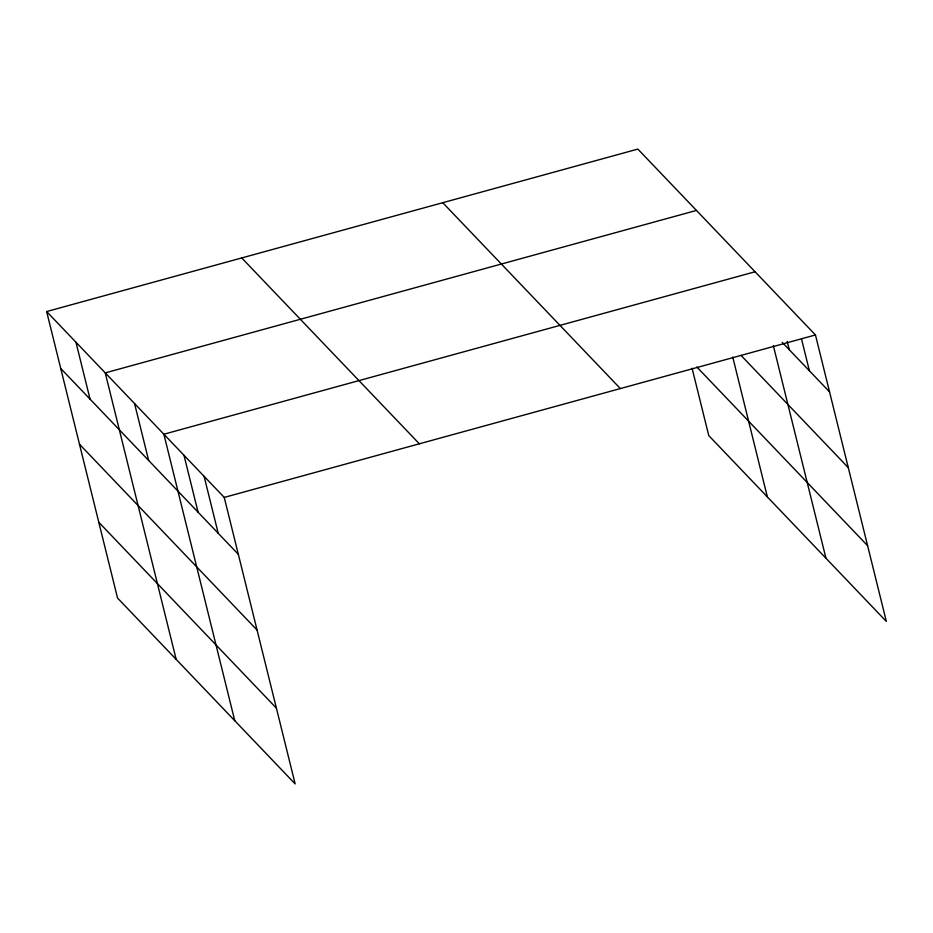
<?xml version="1.0" encoding="UTF-8"?>
<svg xmlns="http://www.w3.org/2000/svg" width="933" height="933" viewBox="0 0 933 933"><rect width="100%" height="100%" fill="white"/><g stroke="black" fill="none" stroke-linecap="round" stroke-linejoin="round"><path stroke-width="1.4" d="M46.65 311.552L224.247 497.417L295.155 783.907L117.546 598.041L46.65 311.552L637.845 149.093L815.454 334.959L886.35 621.448L708.753 435.583L692.088 368.243M696.461 210.426L105.254 372.885L176.162 659.374M755.065 271.771L163.87 434.218L234.766 720.708M224.247 497.417L815.454 334.959M782.239 342.376L829.542 391.883M741.012 355.38L848.284 467.643M696.834 366.984L867.597 545.688M442.755 202.706L620.352 388.571M241.74 257.94L419.349 443.805M60.738 368.465L238.335 554.33M79.48 444.225L257.088 630.09M98.805 522.282L276.401 708.147M801.505 338.889L809.412 370.821M787.219 341.42L789.283 349.747M773.317 345.525L825.962 558.261M732.743 357.047L767.358 496.916M204.117 476.355L218.205 533.268M183.999 455.281L198.076 512.205M134.562 403.557L148.65 460.47M75.958 342.213L90.046 399.137"/></g></svg>
